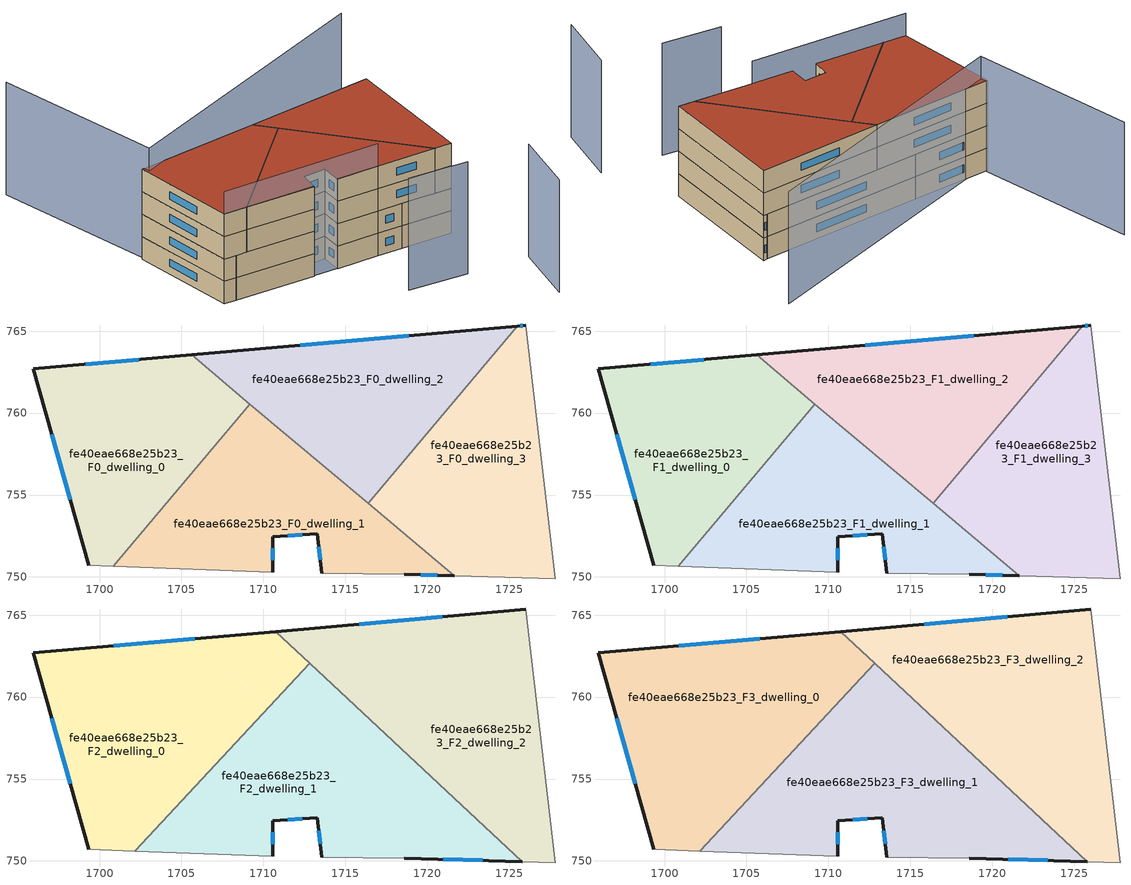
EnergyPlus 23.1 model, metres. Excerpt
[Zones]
fe40eae668e25b23_F0_dwelling_0
 floor ground (EU_floor_Construction): 1709.18,760.55 1700.85,750.65 1699.33,750.7 1695.94,762.69 1705.62,763.55 z0
 wall outside (EU_wall_Construction): 1705.62,763.55 1695.94,762.69 1699.33,750.7 z0:3
 wall to fe40eae668e25b23_F0_dwelling_1 (EU_wall_Construction): 1700.85,750.65 1709.18,760.55 z0:3
 wall adiabatic (EU_wall_Construction): 1699.33,750.7 1700.85,750.65 z0:3
 wall to fe40eae668e25b23_F0_dwelling_2 (EU_wall_Construction): 1709.18,760.55 1705.62,763.55 z0:3
 window (EU_Window_Construction): 1702.39,763.26 1699.17,762.98 / 1697.07,758.69 1698.2,754.7 z1:2
fe40eae668e25b23_F0_dwelling_1
 floor ground (EU_floor_Construction): 1721.63,750.09 1718.58,750.18 1713.56,750.24 1713.29,752.63 1710.56,752.46 1710.57,750.3 1700.85,750.65 1709.18,760.55 z0
 wall outside (EU_wall_Construction): 1718.58,750.18 1721.63,750.09 / 1710.57,750.3 1710.56,752.46 1713.29,752.63 1713.56,750.24 z0:3
 wall adiabatic (EU_wall_Construction): 1700.85,750.65 1710.57,750.3 / 1713.56,750.24 1718.58,750.18 z0:3
 wall to fe40eae668e25b23_F0_dwelling_3 (EU_wall_Construction): 1721.63,750.09 1716.4,754.49 z0:3
 wall to fe40eae668e25b23_F0_dwelling_2 (EU_wall_Construction): 1716.4,754.49 1709.18,760.55 z0:3
 window (EU_Window_Construction): 1719.6,750.15 1720.62,750.12 / 1713.38,751.83 1713.47,751.04 / 1711.47,752.52 1712.38,752.57 / 1710.57,751.02 1710.56,751.74 z1:2
fe40eae668e25b23_F0_dwelling_2
 floor ground (EU_floor_Construction): 1725.49,765.3 1716.4,754.49 1705.62,763.55 z0
 wall outside (EU_wall_Construction): 1725.49,765.3 1705.62,763.55 z0:3
 wall to fe40eae668e25b23_F0_dwelling_3 (EU_wall_Construction): 1716.4,754.49 1725.49,765.3 z0:3
 window (EU_Window_Construction): 1718.87,764.72 1712.24,764.13 z1:2
fe40eae668e25b23_F0_dwelling_3
 floor ground (EU_floor_Construction): 1726,765.35 1727.79,749.9 1721.63,750.09 1716.4,754.49 1725.49,765.3 z0
 wall outside (EU_wall_Construction): 1726,765.35 1725.49,765.3 z0:3
 wall adiabatic (EU_wall_Construction): 1721.63,750.09 1727.79,749.9 1726,765.35 z0:3
 window (EU_Window_Construction): 1725.83,765.34 1725.66,765.32 z1:2
fe40eae668e25b23_F1_dwelling_0
 floor to fe40eae668e25b23_F0_dwelling_0 (EU_floor_Construction): 1709.18,760.55 1700.85,750.65 1699.33,750.7 1695.94,762.69 1705.62,763.55 z3
 wall outside (EU_wall_Construction): 1705.62,763.55 1695.94,762.69 1699.33,750.7 z3:6
 wall to fe40eae668e25b23_F1_dwelling_1 (EU_wall_Construction): 1700.85,750.65 1709.18,760.55 z3:6
 wall adiabatic (EU_wall_Construction): 1699.33,750.7 1700.85,750.65 z3:6
 wall to fe40eae668e25b23_F1_dwelling_2 (EU_wall_Construction): 1709.18,760.55 1705.62,763.55 z3:6
 window (EU_Window_Construction): 1702.39,763.26 1699.17,762.98 / 1697.07,758.69 1698.2,754.7 z4:5
fe40eae668e25b23_F1_dwelling_1
 floor to fe40eae668e25b23_F0_dwelling_1 (EU_floor_Construction): 1721.63,750.09 1718.58,750.18 1713.56,750.24 1713.29,752.63 1710.56,752.46 1710.57,750.3 1700.85,750.65 1709.18,760.55 z3
 wall outside (EU_wall_Construction): 1718.58,750.18 1721.63,750.09 / 1710.57,750.3 1710.56,752.46 1713.29,752.63 1713.56,750.24 z3:6
 wall adiabatic (EU_wall_Construction): 1700.85,750.65 1710.57,750.3 / 1713.56,750.24 1718.58,750.18 z3:6
 wall to fe40eae668e25b23_F1_dwelling_3 (EU_wall_Construction): 1721.63,750.09 1716.4,754.49 z3:6
 wall to fe40eae668e25b23_F1_dwelling_2 (EU_wall_Construction): 1716.4,754.49 1709.18,760.55 z3:6
 window (EU_Window_Construction): 1719.6,750.15 1720.62,750.12 / 1713.38,751.83 1713.47,751.04 / 1711.47,752.52 1712.38,752.57 / 1710.57,751.02 1710.56,751.74 z4:5
fe40eae668e25b23_F1_dwelling_2
 floor to fe40eae668e25b23_F0_dwelling_2 (EU_floor_Construction): 1725.49,765.3 1716.4,754.49 1705.62,763.55 z3
 wall outside (EU_wall_Construction): 1725.49,765.3 1705.62,763.55 z3:6
 wall to fe40eae668e25b23_F1_dwelling_3 (EU_wall_Construction): 1716.4,754.49 1725.49,765.3 z3:6
 window (EU_Window_Construction): 1718.87,764.72 1712.24,764.13 z4:5
fe40eae668e25b23_F1_dwelling_3
 floor to fe40eae668e25b23_F0_dwelling_3 (EU_floor_Construction): 1726,765.35 1727.79,749.9 1721.63,750.09 1716.4,754.49 1725.49,765.3 z3
 wall outside (EU_wall_Construction): 1726,765.35 1725.49,765.3 z3:6
 wall adiabatic (EU_wall_Construction): 1721.63,750.09 1727.79,749.9 1726,765.35 z3:6
 window (EU_Window_Construction): 1725.83,765.34 1725.66,765.32 z4:5
fe40eae668e25b23_F2_dwelling_0
 floor to fe40eae668e25b23_F1_dwelling_0 (EU_floor_Construction): 1709.18,760.55 1700.85,750.65 1699.33,750.7 1695.94,762.69 1705.62,763.55 z6
 floor to fe40eae668e25b23_F1_dwelling_1 (EU_floor_Construction): 1710.45,759.49 1702.15,750.6 1700.85,750.65 1709.18,760.55 z6
 floor to fe40eae668e25b23_F1_dwelling_2 (EU_floor_Construction): 1712.84,762.05 1710.45,759.49 1705.62,763.55 1710.75,764 z6
 wall outside (EU_wall_Construction): 1710.75,764 1695.94,762.69 1699.33,750.7 z6:9
 wall to fe40eae668e25b23_F2_dwelling_1 (EU_wall_Construction): 1702.15,750.6 1712.84,762.05 z6:9
 wall adiabatic (EU_wall_Construction): 1699.33,750.7 1702.15,750.6 z6:9
 wall to fe40eae668e25b23_F2_dwelling_2 (EU_wall_Construction): 1712.84,762.05 1710.75,764 z6:9
 window (EU_Window_Construction): 1705.81,763.56 1700.88,763.13 / 1697.07,758.69 1698.2,754.7 z7:8
fe40eae668e25b23_F2_dwelling_1
 floor to fe40eae668e25b23_F1_dwelling_1 (EU_floor_Construction): 1721.63,750.09 1718.58,750.18 1713.56,750.24 1713.29,752.63 1710.56,752.46 1710.57,750.3 1702.15,750.6 1710.45,759.49 z6
 floor to fe40eae668e25b23_F1_dwelling_2 (EU_floor_Construction): 1718.39,756.86 1716.4,754.49 1710.45,759.49 1712.84,762.05 z6
 floor to fe40eae668e25b23_F1_dwelling_3 (EU_floor_Construction): 1725.78,749.96 1721.63,750.09 1716.4,754.49 1718.39,756.86 z6
 wall outside (EU_wall_Construction): 1710.57,750.3 1710.56,752.46 1713.29,752.63 1713.56,750.24 / 1718.58,750.18 1725.78,749.96 z6:9
 wall adiabatic (EU_wall_Construction): 1702.15,750.6 1710.57,750.3 / 1713.56,750.24 1718.58,750.18 z6:9
 wall to fe40eae668e25b23_F2_dwelling_2 (EU_wall_Construction): 1725.78,749.96 1712.84,762.05 z6:9
 window (EU_Window_Construction): 1710.57,751.02 1710.56,751.74 / 1720.98,750.11 1723.38,750.03 / 1713.38,751.83 1713.47,751.04 / 1711.47,752.52 1712.38,752.57 z7:8
fe40eae668e25b23_F2_dwelling_2
 floor to fe40eae668e25b23_F1_dwelling_2 (EU_floor_Construction): 1725.49,765.3 1718.39,756.86 1710.75,764 z6
 floor to fe40eae668e25b23_F1_dwelling_3 (EU_floor_Construction): 1726,765.35 1727.79,749.9 1725.78,749.96 1718.39,756.86 1725.49,765.3 z6
 wall outside (EU_wall_Construction): 1726,765.35 1710.75,764 z6:9
 wall adiabatic (EU_wall_Construction): 1725.78,749.96 1727.79,749.9 1726,765.35 z6:9
 window (EU_Window_Construction): 1720.92,764.9 1715.83,764.45 z7:8
fe40eae668e25b23_F3_dwelling_0
 floor to fe40eae668e25b23_F2_dwelling_0 (EU_floor_Construction): 1712.84,762.05 1702.15,750.6 1699.33,750.7 1695.94,762.69 1710.75,764 z9
 wall outside (EU_wall_Construction): 1710.75,764 1695.94,762.69 1699.33,750.7 z9:12
 wall to fe40eae668e25b23_F3_dwelling_1 (EU_wall_Construction): 1702.15,750.6 1712.84,762.05 z9:12
 wall adiabatic (EU_wall_Construction): 1699.33,750.7 1702.15,750.6 z9:12
 wall to fe40eae668e25b23_F3_dwelling_2 (EU_wall_Construction): 1712.84,762.05 1710.75,764 z9:12
 window (EU_Window_Construction): 1705.81,763.56 1700.88,763.13 / 1697.07,758.69 1698.2,754.7 z10:11
 roof outside (EU_roof_Construction): 1702.15,750.6 1712.84,762.05 1710.75,764 1695.94,762.69 1699.33,750.7 z12
fe40eae668e25b23_F3_dwelling_1
 floor to fe40eae668e25b23_F2_dwelling_1 (EU_floor_Construction): 1725.78,749.96 1718.58,750.18 1713.56,750.24 1713.29,752.63 1710.56,752.46 1710.57,750.3 1702.15,750.6 1712.84,762.05 z9
 wall outside (EU_wall_Construction): 1710.57,750.3 1710.56,752.46 1713.29,752.63 1713.56,750.24 / 1718.58,750.18 1725.78,749.96 z9:12
 wall adiabatic (EU_wall_Construction): 1702.15,750.6 1710.57,750.3 / 1713.56,750.24 1718.58,750.18 z9:12
 wall to fe40eae668e25b23_F3_dwelling_2 (EU_wall_Construction): 1725.78,749.96 1712.84,762.05 z9:12
 window (EU_Window_Construction): 1710.57,751.02 1710.56,751.74 / 1720.98,750.11 1723.38,750.03 / 1713.38,751.83 1713.47,751.04 / 1711.47,752.52 1712.38,752.57 z10:11
 roof outside (EU_roof_Construction): 1725.78,749.96 1712.84,762.05 1702.15,750.6 1710.57,750.3 1710.56,752.46 1713.29,752.63 1713.56,750.24 1718.58,750.18 z12
fe40eae668e25b23_F3_dwelling_2
 floor to fe40eae668e25b23_F2_dwelling_2 (EU_floor_Construction): 1726,765.35 1727.79,749.9 1725.78,749.96 1710.75,764 z9
 wall outside (EU_wall_Construction): 1726,765.35 1710.75,764 z9:12
 wall adiabatic (EU_wall_Construction): 1725.78,749.96 1727.79,749.9 1726,765.35 z9:12
 window (EU_Window_Construction): 1720.92,764.9 1715.83,764.45 z10:11
 roof outside (EU_roof_Construction): 1727.79,749.9 1726,765.35 1710.75,764 1725.78,749.96 z12
shading: 1718.21,742.75 1725.38,742.19 / 1732.29,734.1 1732.86,741.71 / 1699.33,750.7 1718.58,750.18 / 1727.83,773.96 1696.44,762.05 / 1696.44,762.05 1689.26,780.99 z0:15
[Building]
EU S2 Campaign: North Axis=0; Terrain=City; Solar Distribution=FullExterior
[Site:Location]
Bologna: Latitude=44.5; Longitude=11.25; Time Zone=1; Elevation=37
[SizingPeriod:WeatherFileDays]
AnnualSizingPeriod: Begin Month=1; Begin Day of Month=1; End Month=12; End Day of Month=31; Day of Week for Start Day=Monday; Use Weather File Daylight Saving Period=No; Use Weather File Rain and Snow Indicators=No
[MATERIAL]
EU_InternalMass_Material: Roughness=MediumRough; Thickness=0.1; Conductivity=1; Density=1800; Specific Heat=900; Thermal Absorptance=0.9; Solar Absorptance=0.7; Visible Absorptance=0.7
[MATERIAL:NOMASS] Roughness=MediumRough; Thermal Absorptance=0.9; Solar Absorptance=0.7; Visible Absorptance=0.7
Name | Thermal Resistance
EU_wall_NoMass | 0.937881
EU_roof_NoMass | 0.548572
EU_floor_NoMass | 0.71348
[WINDOWMATERIAL:SIMPLEGLAZINGSYSTEM]
EU_Window_SimpleGlazing: UFactor=4.25633; Solar Heat Gain Coefficient=0.85; Visible Transmittance=0.85
[CONSTRUCTION]
EU_wall_Construction: EU_wall_NoMass
EU_roof_Construction: EU_roof_NoMass
EU_floor_Construction: EU_floor_NoMass
EU_Window_Construction: EU_Window_SimpleGlazing
EU_InternalMass_Construction: EU_InternalMass_Material
[ZONE] Type=1; Multiplier=1; Ceiling Height=autocalculate; Floor Area=autocalculate; Part of Total Floor Area=Yes
Name | Volume
fe40eae668e25b23_F0_dwelling_0; fe40eae668e25b23_F1_dwelling_0 | 298.513
fe40eae668e25b23_F2_dwelling_0; fe40eae668e25b23_F3_dwelling_0 | 398.004
fe40eae668e25b23_F0_dwelling_1; fe40eae668e25b23_F1_dwelling_1 | 298.49
fe40eae668e25b23_F2_dwelling_1; fe40eae668e25b23_F3_dwelling_1 | 398.009
fe40eae668e25b23_F0_dwelling_2; fe40eae668e25b23_F1_dwelling_2 | 298.534
fe40eae668e25b23_F2_dwelling_2; fe40eae668e25b23_F3_dwelling_2 | 398.015
fe40eae668e25b23_F0_dwelling_3; fe40eae668e25b23_F1_dwelling_3 | 298.486
[INTERNALMASS] Construction=EU_InternalMass_Construction
Name | Zone or ZoneList | Surface Area
fe40eae668e25b23_F0_dwelling_0_EU_InternalMass | fe40eae668e25b23_F0_dwelling_0 | 99.5048
fe40eae668e25b23_F0_dwelling_1_EU_InternalMass | fe40eae668e25b23_F0_dwelling_1 | 99.4968
fe40eae668e25b23_F0_dwelling_2_EU_InternalMass | fe40eae668e25b23_F0_dwelling_2 | 99.5095
fe40eae668e25b23_F0_dwelling_3_EU_InternalMass | fe40eae668e25b23_F0_dwelling_3 | 99.4967
fe40eae668e25b23_F1_dwelling_0_EU_InternalMass | fe40eae668e25b23_F1_dwelling_0 | 99.5048
fe40eae668e25b23_F1_dwelling_1_EU_InternalMass | fe40eae668e25b23_F1_dwelling_1 | 99.4968
fe40eae668e25b23_F1_dwelling_2_EU_InternalMass | fe40eae668e25b23_F1_dwelling_2 | 99.5095
fe40eae668e25b23_F1_dwelling_3_EU_InternalMass | fe40eae668e25b23_F1_dwelling_3 | 99.4967
fe40eae668e25b23_F2_dwelling_0_EU_InternalMass | fe40eae668e25b23_F2_dwelling_0 | 132.665
fe40eae668e25b23_F2_dwelling_1_EU_InternalMass | fe40eae668e25b23_F2_dwelling_1 | 132.669
fe40eae668e25b23_F2_dwelling_2_EU_InternalMass | fe40eae668e25b23_F2_dwelling_2 | 132.672
fe40eae668e25b23_F3_dwelling_0_EU_InternalMass | fe40eae668e25b23_F3_dwelling_0 | 132.665
fe40eae668e25b23_F3_dwelling_1_EU_InternalMass | fe40eae668e25b23_F3_dwelling_1 | 132.669
fe40eae668e25b23_F3_dwelling_2_EU_InternalMass | fe40eae668e25b23_F3_dwelling_2 | 132.672
[OTHEREQUIPMENT] Fuel Type=Electricity; Design Level Calculation Method=Watts/Area; Power per Zone Floor Area=1; Fraction Latent=0; Fraction Radiant=0; Fraction Lost=0; Carbon Dioxide Generation Rate=0; EndUse Subcategory=EU_Step8_InternalGains
Name | Zone or ZoneList or Space or SpaceList | Schedule
EU_Step8_InternalGain_fe40eae668e25b23_F0_dwelling_0_f000 | fe40eae668e25b23_F0_dwelling_0 | EU_Step8_GainSchedule_fe40eae668e25b23_F0_dwelling_0_f000
EU_Step8_InternalGain_fe40eae668e25b23_F0_dwelling_1_f000 | fe40eae668e25b23_F0_dwelling_1 | EU_Step8_GainSchedule_fe40eae668e25b23_F0_dwelling_1_f000
EU_Step8_InternalGain_fe40eae668e25b23_F0_dwelling_2_f000 | fe40eae668e25b23_F0_dwelling_2 | EU_Step8_GainSchedule_fe40eae668e25b23_F0_dwelling_2_f000
EU_Step8_InternalGain_fe40eae668e25b23_F0_dwelling_3_f000 | fe40eae668e25b23_F0_dwelling_3 | EU_Step8_GainSchedule_fe40eae668e25b23_F0_dwelling_3_f000
EU_Step8_InternalGain_fe40eae668e25b23_F1_dwelling_0_f000 | fe40eae668e25b23_F1_dwelling_0 | EU_Step8_GainSchedule_fe40eae668e25b23_F1_dwelling_0_f000
EU_Step8_InternalGain_fe40eae668e25b23_F1_dwelling_1_f000 | fe40eae668e25b23_F1_dwelling_1 | EU_Step8_GainSchedule_fe40eae668e25b23_F1_dwelling_1_f000
EU_Step8_InternalGain_fe40eae668e25b23_F1_dwelling_2_f000 | fe40eae668e25b23_F1_dwelling_2 | EU_Step8_GainSchedule_fe40eae668e25b23_F1_dwelling_2_f000
EU_Step8_InternalGain_fe40eae668e25b23_F1_dwelling_3_f000 | fe40eae668e25b23_F1_dwelling_3 | EU_Step8_GainSchedule_fe40eae668e25b23_F1_dwelling_3_f000
EU_Step8_InternalGain_fe40eae668e25b23_F2_dwelling_0_f000 | fe40eae668e25b23_F2_dwelling_0 | EU_Step8_GainSchedule_fe40eae668e25b23_F2_dwelling_0_f000
EU_Step8_InternalGain_fe40eae668e25b23_F2_dwelling_1_f000 | fe40eae668e25b23_F2_dwelling_1 | EU_Step8_GainSchedule_fe40eae668e25b23_F2_dwelling_1_f000
EU_Step8_InternalGain_fe40eae668e25b23_F2_dwelling_2_f000 | fe40eae668e25b23_F2_dwelling_2 | EU_Step8_GainSchedule_fe40eae668e25b23_F2_dwelling_2_f000
EU_Step8_InternalGain_fe40eae668e25b23_F3_dwelling_0_f000 | fe40eae668e25b23_F3_dwelling_0 | EU_Step8_GainSchedule_fe40eae668e25b23_F3_dwelling_0_f000
EU_Step8_InternalGain_fe40eae668e25b23_F3_dwelling_1_f000 | fe40eae668e25b23_F3_dwelling_1 | EU_Step8_GainSchedule_fe40eae668e25b23_F3_dwelling_1_f000
EU_Step8_InternalGain_fe40eae668e25b23_F3_dwelling_2_f000 | fe40eae668e25b23_F3_dwelling_2 | EU_Step8_GainSchedule_fe40eae668e25b23_F3_dwelling_2_f000
[ZONEVENTILATION:DESIGNFLOWRATE] Schedule=EU_AlwaysOn; Design Flow Rate Calculation Method=AirChanges/Hour; Air Changes per Hour=0.687892; Ventilation Type=Natural; Fan Pressure Rise=0; Fan Total Efficiency=1; Constant Term Coefficient=1; Temperature Term Coefficient=0; Velocity Term Coefficient=0; Velocity Squared Term Coefficient=0; Minimum Indoor Temperature=-100; Maximum Indoor Temperature=100; Delta Temperature=-100; Minimum Outdoor Temperature=-100; Maximum Outdoor Temperature=100; Maximum Wind Speed=40
Name | Zone or ZoneList or Space or SpaceList
EU_ConstantAir_fe40eae668e25b23_F0_dwelling_0 | fe40eae668e25b23_F0_dwelling_0
EU_ConstantAir_fe40eae668e25b23_F0_dwelling_1 | fe40eae668e25b23_F0_dwelling_1
EU_ConstantAir_fe40eae668e25b23_F0_dwelling_2 | fe40eae668e25b23_F0_dwelling_2
EU_ConstantAir_fe40eae668e25b23_F0_dwelling_3 | fe40eae668e25b23_F0_dwelling_3
EU_ConstantAir_fe40eae668e25b23_F1_dwelling_0 | fe40eae668e25b23_F1_dwelling_0
EU_ConstantAir_fe40eae668e25b23_F1_dwelling_1 | fe40eae668e25b23_F1_dwelling_1
EU_ConstantAir_fe40eae668e25b23_F1_dwelling_2 | fe40eae668e25b23_F1_dwelling_2
EU_ConstantAir_fe40eae668e25b23_F1_dwelling_3 | fe40eae668e25b23_F1_dwelling_3
EU_ConstantAir_fe40eae668e25b23_F2_dwelling_0 | fe40eae668e25b23_F2_dwelling_0
EU_ConstantAir_fe40eae668e25b23_F2_dwelling_1 | fe40eae668e25b23_F2_dwelling_1
EU_ConstantAir_fe40eae668e25b23_F2_dwelling_2 | fe40eae668e25b23_F2_dwelling_2
EU_ConstantAir_fe40eae668e25b23_F3_dwelling_0 | fe40eae668e25b23_F3_dwelling_0
EU_ConstantAir_fe40eae668e25b23_F3_dwelling_1 | fe40eae668e25b23_F3_dwelling_1
EU_ConstantAir_fe40eae668e25b23_F3_dwelling_2 | fe40eae668e25b23_F3_dwelling_2
[HVACTEMPLATE:THERMOSTAT] Constant Heating Setpoint=20; Constant Cooling Setpoint=50
EU_HeatOnly_fe40eae668e25b23_F0_dwelling_0; EU_HeatOnly_fe40eae668e25b23_F0_dwelling_1; EU_HeatOnly_fe40eae668e25b23_F0_dwelling_2; EU_HeatOnly_fe40eae668e25b23_F0_dwelling_3; EU_HeatOnly_fe40eae668e25b23_F1_dwelling_0; EU_HeatOnly_fe40eae668e25b23_F1_dwelling_1; EU_HeatOnly_fe40eae668e25b23_F1_dwelling_2; EU_HeatOnly_fe40eae668e25b23_F1_dwelling_3; EU_HeatOnly_fe40eae668e25b23_F2_dwelling_0; EU_HeatOnly_fe40eae668e25b23_F2_dwelling_1; EU_HeatOnly_fe40eae668e25b23_F2_dwelling_2; EU_HeatOnly_fe40eae668e25b23_F3_dwelling_0; EU_HeatOnly_fe40eae668e25b23_F3_dwelling_1; EU_HeatOnly_fe40eae668e25b23_F3_dwelling_2
[HVACTEMPLATE:ZONE:IDEALLOADSAIRSYSTEM] System Availability Schedule=EU_AlwaysOn; Maximum Heating Supply Air Temperature=50; Minimum Cooling Supply Air Temperature=13; Maximum Heating Supply Air Humidity Ratio=0.0156; Minimum Cooling Supply Air Humidity Ratio=0.0077; Heating Limit=NoLimit; Cooling Limit=NoLimit; Heating Availability Schedule=EU_AlwaysOn; Cooling Availability Schedule=EU_CoolingOff; Dehumidification Control Type=ConstantSensibleHeatRatio; Cooling Sensible Heat Ratio=0.7; Dehumidification Setpoint=60; Humidification Control Type=None; Humidification Setpoint=30; Outdoor Air Method=None; Outdoor Air Flow Rate per Person=0.00944; Outdoor Air Flow Rate per Zone Floor Area=0; Outdoor Air Flow Rate per Zone=0; Demand Controlled Ventilation Type=None; Outdoor Air Economizer Type=NoEconomizer; Heat Recovery Type=None; Sensible Heat Recovery Effectiveness=0.7; Latent Heat Recovery Effectiveness=0.65
Name | Template Thermostat
fe40eae668e25b23_F0_dwelling_0 | EU_HeatOnly_fe40eae668e25b23_F0_dwelling_0
fe40eae668e25b23_F0_dwelling_1 | EU_HeatOnly_fe40eae668e25b23_F0_dwelling_1
fe40eae668e25b23_F0_dwelling_2 | EU_HeatOnly_fe40eae668e25b23_F0_dwelling_2
fe40eae668e25b23_F0_dwelling_3 | EU_HeatOnly_fe40eae668e25b23_F0_dwelling_3
fe40eae668e25b23_F1_dwelling_0 | EU_HeatOnly_fe40eae668e25b23_F1_dwelling_0
fe40eae668e25b23_F1_dwelling_1 | EU_HeatOnly_fe40eae668e25b23_F1_dwelling_1
fe40eae668e25b23_F1_dwelling_2 | EU_HeatOnly_fe40eae668e25b23_F1_dwelling_2
fe40eae668e25b23_F1_dwelling_3 | EU_HeatOnly_fe40eae668e25b23_F1_dwelling_3
fe40eae668e25b23_F2_dwelling_0 | EU_HeatOnly_fe40eae668e25b23_F2_dwelling_0
fe40eae668e25b23_F2_dwelling_1 | EU_HeatOnly_fe40eae668e25b23_F2_dwelling_1
fe40eae668e25b23_F2_dwelling_2 | EU_HeatOnly_fe40eae668e25b23_F2_dwelling_2
fe40eae668e25b23_F3_dwelling_0 | EU_HeatOnly_fe40eae668e25b23_F3_dwelling_0
fe40eae668e25b23_F3_dwelling_1 | EU_HeatOnly_fe40eae668e25b23_F3_dwelling_1
fe40eae668e25b23_F3_dwelling_2 | EU_HeatOnly_fe40eae668e25b23_F3_dwelling_2
[SIZING:ZONE] Zone Cooling Design Supply Air Temperature Input Method=SupplyAirTemperature; Zone Cooling Design Supply Air Temperature=13; Zone Heating Design Supply Air Temperature Input Method=SupplyAirTemperature; Zone Heating Design Supply Air Temperature=50; Zone Cooling Design Supply Air Humidity Ratio=0.008; Zone Heating Design Supply Air Humidity Ratio=0.008; Cooling Design Air Flow Method=DesignDay; Cooling Design Air Flow Rate=0; Cooling Minimum Air Flow per Zone Floor Area=0.000762; Cooling Minimum Air Flow=0; Cooling Minimum Air Flow Fraction=0.2; Heating Design Air Flow Method=DesignDay; Heating Design Air Flow Rate=0; Heating Maximum Air Flow per Zone Floor Area=0.002032; Heating Maximum Air Flow=0.141576; Heating Maximum Air Flow Fraction=0.3; Account for Dedicated Outdoor Air System=No; Dedicated Outdoor Air System Control Strategy=NeutralSupplyAir; Dedicated Outdoor Air Low Setpoint Temperature for Design=autosize; Dedicated Outdoor Air High Setpoint Temperature for Design=autosize; Zone Load Sizing Method=Sensible Load Only No Latent Load; Zone Latent Cooling Design Supply Air Humidity Ratio Input Method=HumidityRatioDifference; Zone Cooling Design Supply Air Humidity Ratio Difference=0.005; Zone Latent Heating Design Supply Air Humidity Ratio Input Method=HumidityRatioDifference; Zone Humidification Design Supply Air Humidity Ratio Difference=0.005
fe40eae668e25b23_F0_dwelling_0; fe40eae668e25b23_F0_dwelling_1; fe40eae668e25b23_F0_dwelling_2; fe40eae668e25b23_F0_dwelling_3; fe40eae668e25b23_F1_dwelling_0; fe40eae668e25b23_F1_dwelling_1; fe40eae668e25b23_F1_dwelling_2; fe40eae668e25b23_F1_dwelling_3; fe40eae668e25b23_F2_dwelling_0; fe40eae668e25b23_F2_dwelling_1; fe40eae668e25b23_F2_dwelling_2; fe40eae668e25b23_F3_dwelling_0; fe40eae668e25b23_F3_dwelling_1; fe40eae668e25b23_F3_dwelling_2
[SCHEDULE:CONSTANT]
Name | Hourly Value
EU_AlwaysOn | 1
EU_CoolingOff | 0
[SCHEDULE:FILE] Column Number=1; Rows to Skip at Top=0; Number of Hours of Data=8760; Column Separator=Comma; Interpolate to Timestep=No; Minutes per Item=60; Adjust Schedule for Daylight Savings=Yes
Name | File
EU_Step8_GainSchedule_fe40eae668e25b23_F0_dwelling_0_f000 | ../../schedules/fe40eae668e25b23/fe40eae668e25b23_F0_dwelling_0_f000_gain.csv
EU_Step8_GainSchedule_fe40eae668e25b23_F0_dwelling_1_f000 | ../../schedules/fe40eae668e25b23/fe40eae668e25b23_F0_dwelling_1_f000_gain.csv
EU_Step8_GainSchedule_fe40eae668e25b23_F0_dwelling_2_f000 | ../../schedules/fe40eae668e25b23/fe40eae668e25b23_F0_dwelling_2_f000_gain.csv
EU_Step8_GainSchedule_fe40eae668e25b23_F0_dwelling_3_f000 | ../../schedules/fe40eae668e25b23/fe40eae668e25b23_F0_dwelling_3_f000_gain.csv
EU_Step8_GainSchedule_fe40eae668e25b23_F1_dwelling_0_f000 | ../../schedules/fe40eae668e25b23/fe40eae668e25b23_F1_dwelling_0_f000_gain.csv
EU_Step8_GainSchedule_fe40eae668e25b23_F1_dwelling_1_f000 | ../../schedules/fe40eae668e25b23/fe40eae668e25b23_F1_dwelling_1_f000_gain.csv
EU_Step8_GainSchedule_fe40eae668e25b23_F1_dwelling_2_f000 | ../../schedules/fe40eae668e25b23/fe40eae668e25b23_F1_dwelling_2_f000_gain.csv
EU_Step8_GainSchedule_fe40eae668e25b23_F1_dwelling_3_f000 | ../../schedules/fe40eae668e25b23/fe40eae668e25b23_F1_dwelling_3_f000_gain.csv
EU_Step8_GainSchedule_fe40eae668e25b23_F2_dwelling_0_f000 | ../../schedules/fe40eae668e25b23/fe40eae668e25b23_F2_dwelling_0_f000_gain.csv
EU_Step8_GainSchedule_fe40eae668e25b23_F2_dwelling_1_f000 | ../../schedules/fe40eae668e25b23/fe40eae668e25b23_F2_dwelling_1_f000_gain.csv
EU_Step8_GainSchedule_fe40eae668e25b23_F2_dwelling_2_f000 | ../../schedules/fe40eae668e25b23/fe40eae668e25b23_F2_dwelling_2_f000_gain.csv
EU_Step8_GainSchedule_fe40eae668e25b23_F3_dwelling_0_f000 | ../../schedules/fe40eae668e25b23/fe40eae668e25b23_F3_dwelling_0_f000_gain.csv
EU_Step8_GainSchedule_fe40eae668e25b23_F3_dwelling_1_f000 | ../../schedules/fe40eae668e25b23/fe40eae668e25b23_F3_dwelling_1_f000_gain.csv
EU_Step8_GainSchedule_fe40eae668e25b23_F3_dwelling_2_f000 | ../../schedules/fe40eae668e25b23/fe40eae668e25b23_F3_dwelling_2_f000_gain.csv
